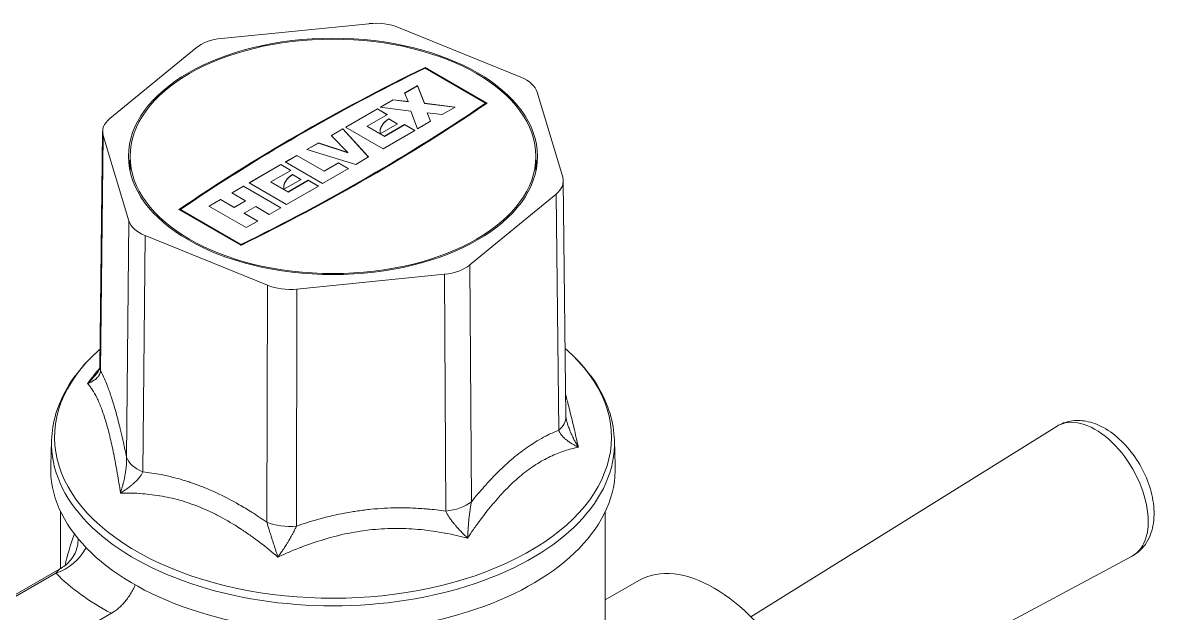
# Model space of a CAD drawing. Header units: millimetres. Extents: x 2.27 to 5, y 4.62 to 5.66.
# Drawn here: x 4.497 to 4.6284, y 5.5934 to 5.662 of the extents above; entities that cross this region are included whole.
import ezdxf

# ---------------------------------------------------------------- set-up
doc = ezdxf.new("R2010")
doc.units = ezdxf.units.MM

# ---------------------------------------------------------------- blocks, each defined once
blk = doc.blocks.new('110-32-isometrico')
at = {"linetype": 'Continuous', "lineweight": 5}
for p, q in [((8.66842, 4.28765), (8.65131, 4.28594)), ((8.68606, 4.28144), (8.67186, 4.28721)), ((8.64834, 4.28485), (8.63834, 4.27665)), ((8.67493, 4.28248), (8.68195, 4.27843)), ((8.67494, 4.28258), (8.68213, 4.27843)), ((8.67494, 4.28256), (8.67494, 4.28258)), ((8.67494, 4.28256), (8.68211, 4.27842)), ((8.67256, 4.27961), (8.67407, 4.28047)), ((8.67295, 4.27861), (8.67256, 4.27961)), ((8.67257, 4.27959), (8.67407, 4.28045)), ((8.67486, 4.27843), (8.67407, 4.28047)), ((8.67407, 4.28045), (8.67407, 4.28047)), ((8.67486, 4.2784), (8.67407, 4.28045)), ((8.69091, 4.26984), (8.68794, 4.27972)), ((8.66972, 4.27797), (8.67122, 4.27883)), ((8.66975, 4.27796), (8.67122, 4.27881)), ((8.67295, 4.27861), (8.67122, 4.27883)), ((8.67122, 4.27881), (8.67122, 4.27883)), ((8.67295, 4.27859), (8.67122, 4.27881)), ((8.67295, 4.27859), (8.67295, 4.27861)), ((8.67486, 4.27843), (8.67841, 4.27797)), ((8.67486, 4.2784), (8.67486, 4.27843)), ((8.67486, 4.2784), (8.67838, 4.27795)), ((8.68195, 4.27841), (8.68195, 4.27843)), ((8.66571, 4.27565), (8.66939, 4.27777)), ((8.66573, 4.27564), (8.66939, 4.27775)), ((8.66822, 4.27575), (8.67056, 4.2771)), ((8.66939, 4.27777), (8.67056, 4.2771)), ((8.66939, 4.27775), (8.66939, 4.27777)), ((8.66939, 4.27775), (8.67054, 4.27709)), ((8.67327, 4.27751), (8.66972, 4.27797)), ((8.67327, 4.27751), (8.67407, 4.27546)), ((8.67518, 4.27732), (8.67557, 4.27633)), ((8.67518, 4.2773), (8.67518, 4.27732)), ((8.67518, 4.27732), (8.67691, 4.2771)), ((8.67518, 4.2773), (8.67556, 4.27632)), ((8.67691, 4.2771), (8.67841, 4.27797)), ((8.66571, 4.27565), (8.67005, 4.27314)), ((8.66822, 4.27575), (8.67022, 4.27459)), ((8.66822, 4.27573), (8.66822, 4.27575)), ((8.66822, 4.27573), (8.67022, 4.27457)), ((8.66973, 4.27488), (8.67173, 4.27604)), ((8.67022, 4.27459), (8.67256, 4.27594)), ((8.67022, 4.27457), (8.67256, 4.27592)), ((8.67072, 4.27661), (8.67173, 4.27604)), ((8.67072, 4.27659), (8.67072, 4.27661)), ((8.67072, 4.27659), (8.67171, 4.27603)), ((8.67256, 4.27594), (8.67373, 4.27526)), ((8.67256, 4.27592), (8.67256, 4.27594)), ((8.67256, 4.27592), (8.67371, 4.27525)), ((8.67407, 4.27546), (8.67557, 4.27633)), ((8.6375, 4.27514), (8.63719, 4.24785)), ((8.63757, 4.27467), (8.63726, 4.24738)), ((8.63757, 4.27467), (8.64054, 4.26479)), ((8.66404, 4.27469), (8.66538, 4.27546)), ((8.66404, 4.27469), (8.66597, 4.2727)), ((8.66405, 4.27467), (8.66538, 4.27544)), ((8.66538, 4.27544), (8.66538, 4.27546)), ((8.66838, 4.27218), (8.66538, 4.27546)), ((8.66837, 4.27217), (8.66538, 4.27544)), ((8.67005, 4.27314), (8.67373, 4.27526)), ((8.67022, 4.27457), (8.67022, 4.27459)), ((8.6612, 4.27305), (8.66254, 4.27382)), ((8.66688, 4.27131), (8.6612, 4.27305)), ((8.66122, 4.27304), (8.66254, 4.2738)), ((8.66254, 4.27382), (8.66597, 4.2727)), ((8.66254, 4.2738), (8.66254, 4.27382)), ((8.66254, 4.2738), (8.66597, 4.27268)), ((8.64069, 4.27225), (8.64069, 4.27051)), ((8.65869, 4.2716), (8.66003, 4.27237)), ((8.65871, 4.27159), (8.66003, 4.27235)), ((8.66003, 4.27237), (8.6632, 4.27054)), ((8.66003, 4.27235), (8.66003, 4.27237)), ((8.66003, 4.27235), (8.6632, 4.27052)), ((8.66597, 4.27268), (8.66597, 4.2727)), ((8.66688, 4.27131), (8.66838, 4.27218)), ((8.68779, 4.27225), (8.68779, 4.27051)), ((8.65452, 4.26919), (8.65819, 4.27131)), ((8.65453, 4.26918), (8.65819, 4.27129)), ((8.65702, 4.26928), (8.65936, 4.27063)), ((8.65819, 4.27131), (8.65936, 4.27063)), ((8.65819, 4.27129), (8.65819, 4.27131)), ((8.65819, 4.27129), (8.65934, 4.27062)), ((8.65869, 4.2716), (8.66304, 4.26909)), ((8.66304, 4.26909), (8.66604, 4.27083)), ((8.6632, 4.27054), (8.66488, 4.2715)), ((8.6632, 4.27052), (8.66488, 4.27148)), ((8.6632, 4.27052), (8.6632, 4.27054)), ((8.66488, 4.2715), (8.66604, 4.27083)), ((8.66488, 4.27148), (8.66488, 4.2715)), ((8.66488, 4.27148), (8.66603, 4.27082)), ((8.65452, 4.26919), (8.65886, 4.26668)), ((8.65702, 4.26928), (8.65903, 4.26813)), ((8.65702, 4.26926), (8.65702, 4.26928)), ((8.65702, 4.26926), (8.65903, 4.2681)), ((8.65855, 4.26843), (8.66053, 4.26957)), ((8.65903, 4.26813), (8.66137, 4.26948)), ((8.65903, 4.2681), (8.66137, 4.26946)), ((8.65953, 4.27015), (8.66053, 4.26957)), ((8.65953, 4.27013), (8.65953, 4.27015)), ((8.65953, 4.27013), (8.66051, 4.26956)), ((8.66137, 4.26948), (8.66254, 4.2688)), ((8.66137, 4.26946), (8.66137, 4.26948)), ((8.66137, 4.26946), (8.66252, 4.26879)), ((8.69098, 4.2694), (8.69129, 4.24203)), ((8.65251, 4.26803), (8.65385, 4.2688)), ((8.65251, 4.26803), (8.6541, 4.26711)), ((8.65253, 4.26802), (8.65385, 4.26878)), ((8.65385, 4.2688), (8.65819, 4.26629)), ((8.65385, 4.26878), (8.65385, 4.2688)), ((8.65385, 4.26878), (8.65817, 4.26628)), ((8.65886, 4.26668), (8.66254, 4.2688)), ((8.65903, 4.2681), (8.65903, 4.26813)), ((8.68014, 4.25966), (8.69014, 4.26786)), ((8.69045, 4.24049), (8.69014, 4.26786)), ((8.64984, 4.26649), (8.65117, 4.26726)), ((8.64984, 4.26649), (8.65418, 4.26398)), ((8.64985, 4.26647), (8.65117, 4.26724)), ((8.65117, 4.26726), (8.65276, 4.26634)), ((8.65117, 4.26724), (8.65117, 4.26726)), ((8.65117, 4.26724), (8.65276, 4.26632)), ((8.6541, 4.26711), (8.65276, 4.26634)), ((8.6541, 4.26709), (8.65276, 4.26632)), ((8.65393, 4.26567), (8.65527, 4.26644)), ((8.6541, 4.26709), (8.6541, 4.26711)), ((8.65527, 4.26644), (8.65685, 4.26552)), ((8.64635, 4.26608), (8.65354, 4.26193)), ((8.64653, 4.26608), (8.65355, 4.26203)), ((8.64653, 4.26606), (8.64653, 4.26608)), ((8.64653, 4.26606), (8.65355, 4.26201)), ((8.65276, 4.26632), (8.65276, 4.26634)), ((8.65393, 4.26567), (8.65552, 4.26475)), ((8.65393, 4.26564), (8.65393, 4.26567)), ((8.65393, 4.26564), (8.6555, 4.26474)), ((8.65685, 4.26552), (8.65819, 4.26629)), ((8.64027, 4.23736), (8.64054, 4.26479)), ((8.65418, 4.26398), (8.65552, 4.26475)), ((8.64242, 4.26307), (8.64216, 4.23565)), ((8.64242, 4.26307), (8.65662, 4.2573)), ((8.65355, 4.26201), (8.65355, 4.26203)), ((8.66006, 4.25686), (8.67717, 4.25857)), ((8.67734, 4.23109), (8.67717, 4.25857)), ((8.68014, 4.25966), (8.68031, 4.23217)), ((8.65655, 4.22979), (8.65662, 4.2573)), ((8.66006, 4.25686), (8.65999, 4.22935)), ((8.71274, 4.21884), (8.7483, 4.24094)), ((8.63157, 4.23932), (8.63147, 4.23638)), ((8.69692, 4.23932), (8.69701, 4.23638)), ((8.63262, 4.22445), (8.63262, 4.23104)), ((8.69586, 4.21211), (8.69586, 4.23104)), ((8.72009, 4.20612), (8.75701, 4.22586)), ((8.63269, 4.22448), (8.62001, 4.21716)), ((8.63208, 4.22389), (8.62038, 4.21714)), ((8.69586, 4.22078), (8.69975, 4.22303)), ((8.63851, 4.21923), (8.62804, 4.21318))]:
    blk.add_line(p, q, dxfattribs=at)
for centre, major_axis, ratio, start_param, end_param in [((8.66921, 4.28504), (-0.0046, 0), 0.577374, 4.098897, 4.884264), ((8.6521, 4.28332), (-0.0046, 0), 0.577361, 4.884355, 5.669721), ((8.8329, 4.17488), (-0.24444, 0), 0.57735, 5.414998, 5.580576), ((8.8329, 4.17485), (-0.24444, 0), 0.57735, 5.414998, 5.580471), ((8.8329, 4.17488), (-0.24432, 0), 0.57735, 5.415481, 5.580094), ((8.68341, 4.27926), (-0.0046, 0), 0.577339, 3.313478, 4.098844), ((8.49558, 4.36963), (0.24444, 0), 0.57735, 5.414998, 5.580576), ((8.49558, 4.36963), (0.24432, 0), 0.57735, 5.415481, 5.580094), ((8.49558, 4.36961), (0.24432, 0), 0.57735, 5.415481, 5.580094), ((8.6421, 4.27512), (-0.0046, 0), 0.577327, 5.669732, 6.455098), ((8.67356, 4.27511), (-0.00385, 0), 0.57735, 5.540211, 6.385778), ((8.67356, 4.27509), (-0.00385, 0), 0.57735, 5.540211, 6.278485), ((8.66424, 4.27016), (-0.02374, 0), 0.57735, 6.155928, 6.206873), ((8.66424, 4.27016), (0.02374, 0), 0.57735, 0.076312, 0.127257), ((8.66238, 4.26866), (-0.00385, 0), 0.57735, 5.545072, 6.386059), ((8.66238, 4.26863), (-0.00385, 0), 0.57735, 5.545072, 6.278485), ((8.68638, 4.26939), (0.0046, 0), 0.577327, 5.669732, 6.455098), ((8.64507, 4.26524), (0.0046, 0), 0.577339, 3.313478, 4.098844), ((8.67638, 4.26119), (0.0046, 0), 0.577361, 4.884355, 5.669721), ((8.65927, 4.25947), (0.0046, 0), 0.577374, 4.098897, 4.884264), ((8.66424, 4.23965), (-0.03233, 0), 0.57735, 5.70236, 10.009323), ((8.64179, 4.2478), (-0.0046, 0.00005), 0.579013, 0, 0.17843), ((8.68669, 4.24198), (0.0046, 0.00005), 0.575636, 5.663215, 6.283185), ((8.75274, 4.23345), (-0.00435, 0.00754), 0.57735, 3.122909, 6.301869), ((8.66424, 4.23572), (-0.02798, 0), 0.57735, 5.934726, 5.934812), ((8.66424, 4.23897), (-0.03268, 0), 0.57735, 6.264668, 9.443295), ((8.66424, 4.23603), (0.03278, 0), 0.57735, 3.123075, 6.301703), ((8.64481, 4.23778), (-0.0046, 0.00004), 0.573198, 0.177528, 0.962894), ((8.66424, 4.22798), (-0.02489, 0), 0.57735, 3.657158, 3.657237), ((8.66424, 4.22924), (-0.024, 0), 0.57735, 3.580658, 3.580747), ((8.67655, 4.23367), (-0.0046, -0.00003), 0.570809, 1.739188, 2.524555), ((8.6592, 4.23193), (-0.0046, 0.00001), 0.5698, 0.958767, 1.744134), ((8.66424, 4.25732), (0.03028, 0.04006), 0.227305, 2.530855, 2.668666), ((8.62996, 4.2282), (0.00434, -0.00198), 0.900753, 0, 0.400072), ((8.6319, 4.22788), (0.00342, 0.00332), 0.753581, 4.122715, 5.127209), ((8.70849, 4.2079), (-0.00874, 0.01513), 0.57735, 3.141593, 6.283185), ((8.66442, 4.23399), (-0.03637, -0.00157), 0.546379, 0.452513, 0.754963)]:
    blk.add_ellipse(centre, major_axis=major_axis, ratio=ratio, start_param=start_param, end_param=end_param, dxfattribs=at)
for major_axis in [(0.02374, 0), (0.02355, 0)]:
    blk.add_ellipse((8.66424, 4.27225), major_axis=major_axis, ratio=0.57735, dxfattribs=at)
for points, knots in [([(8.63722, 4.2499), (8.63656, 4.24933), (8.63596, 4.24874), (8.63462, 4.24724), (8.63393, 4.24632), (8.63282, 4.24441), (8.63238, 4.24341), (8.63177, 4.24139), (8.6316, 4.24036), (8.63157, 4.23932)], [0.4207511, 0.4207511, 0.4207511, 0.4207511, 0.5275417, 0.5275417, 0.6809179, 0.6809179, 0.8342941, 0.8342941, 0.9876702, 0.9876702, 0.9876702, 0.9876702]), ([(8.69692, 4.23932), (8.69688, 4.24036), (8.69671, 4.24139), (8.6961, 4.24341), (8.69567, 4.24441), (8.69455, 4.24632), (8.69387, 4.24724), (8.6925, 4.24876), (8.69188, 4.24937), (8.6912, 4.24996)], [4.1662975, 4.1662975, 4.1662975, 4.1662975, 4.3196737, 4.3196737, 4.4730498, 4.4730498, 4.626426, 4.626426, 4.7368082, 4.7368082, 4.7368082, 4.7368082]), ([(8.63726, 4.24738), (8.63725, 4.24729), (8.63723, 4.24721), (8.63721, 4.24713), (8.63718, 4.24704), (8.63715, 4.24697), (8.63711, 4.24689), (8.6371, 4.24687), (8.63709, 4.24685), (8.63708, 4.24683), (8.63704, 4.24678), (8.63701, 4.24673), (8.63697, 4.24668), (8.63691, 4.24661), (8.63685, 4.24654), (8.63679, 4.24648), (8.63677, 4.24646), (8.63675, 4.24645), (8.63673, 4.24643), (8.63668, 4.24639), (8.63663, 4.24634), (8.63657, 4.24631), (8.6365, 4.24625), (8.63641, 4.2462), (8.63633, 4.24615), (8.63631, 4.24614), (8.63629, 4.24613), (8.63628, 4.24612), (8.63621, 4.24608), (8.63613, 4.24605), (8.63605, 4.24601), (8.63601, 4.24599), (8.63596, 4.24597), (8.63591, 4.24595), (8.63586, 4.24593), (8.63581, 4.24591), (8.63575, 4.24589)], [0, 0, 0, 0, 0.1063556, 0.1063556, 0.1063556, 0.219261, 0.219261, 0.219261, 0.25, 0.25, 0.25, 0.3378468, 0.3378468, 0.3378468, 0.4620903, 0.4620903, 0.4620903, 0.5, 0.5, 0.5, 0.5913746, 0.5913746, 0.5913746, 0.7243512, 0.7243512, 0.7243512, 0.75, 0.75, 0.75, 0.860915, 0.860915, 0.860915, 0.9304199, 0.9304199, 0.9304199, 0.9999998, 0.9999998, 0.9999998, 0.9999998]), ([(8.63691, 4.24718), (8.6368, 4.24703), (8.63668, 4.24689), (8.63656, 4.24675), (8.63654, 4.24672), (8.63651, 4.24669), (8.63649, 4.24667), (8.63639, 4.24655), (8.63628, 4.24643), (8.63617, 4.24632), (8.63611, 4.24625), (8.63604, 4.24618), (8.63597, 4.2461), (8.6359, 4.24603), (8.63583, 4.24596), (8.63575, 4.24589)], [0.5934724, 0.5934724, 0.5934724, 0.5934724, 0.7243512, 0.7243512, 0.7243512, 0.75, 0.75, 0.75, 0.860915, 0.860915, 0.860915, 0.9304199, 0.9304199, 0.9304199, 0.9999998, 0.9999998, 0.9999998, 0.9999998]), ([(8.63691, 4.24718), (8.6371, 4.24742), (8.63716, 4.24761), (8.63719, 4.24779), (8.63719, 4.24782), (8.63719, 4.24785)], [0, 0, 0, 0, 0.231032, 0.231032, 0.2833621, 0.2833621, 0.2833621, 0.2833621]), ([(8.63726, 4.24738), (8.63741, 4.24709), (8.63756, 4.24678), (8.63771, 4.24643), (8.63781, 4.24621), (8.63791, 4.24596), (8.63801, 4.2457), (8.63809, 4.24551), (8.63817, 4.2453), (8.63824, 4.24509), (8.63829, 4.24495), (8.63834, 4.2448), (8.63839, 4.24465), (8.63843, 4.24454), (8.63847, 4.24442), (8.63851, 4.24431), (8.6386, 4.24403), (8.63869, 4.24375), (8.63878, 4.24345), (8.63887, 4.24315), (8.63896, 4.24284), (8.63905, 4.24252), (8.63913, 4.2422), (8.63922, 4.24187), (8.63931, 4.24153), (8.63939, 4.24124), (8.63946, 4.24095), (8.63954, 4.24064), (8.63963, 4.24023), (8.63973, 4.23981), (8.63983, 4.23938), (8.63986, 4.23927), (8.63988, 4.23917), (8.63991, 4.23906), (8.63997, 4.23878), (8.64003, 4.2385), (8.64009, 4.23822), (8.64015, 4.23794), (8.64021, 4.23765), (8.64027, 4.23736)], [0, 0, 0, 0, 0.1505008, 0.1505008, 0.1505008, 0.25, 0.25, 0.25, 0.3254213, 0.3254213, 0.3254213, 0.375, 0.375, 0.375, 0.4128821, 0.4128821, 0.4128821, 0.5, 0.5, 0.5, 0.5878062, 0.5878062, 0.5878062, 0.6752762, 0.6752762, 0.6752762, 0.75, 0.75, 0.75, 0.8502156, 0.8502156, 0.8502156, 0.875, 0.875, 0.875, 0.9376735, 0.9376735, 0.9376735, 0.999999, 0.999999, 0.999999, 0.999999]), ([(8.63958, 4.23318), (8.63945, 4.23397), (8.63933, 4.23473), (8.6392, 4.23548), (8.6392, 4.2355), (8.63919, 4.23552), (8.63919, 4.23555), (8.63912, 4.23591), (8.63906, 4.23627), (8.63899, 4.23663), (8.63892, 4.237), (8.63885, 4.23737), (8.63878, 4.23773), (8.63878, 4.23774), (8.63878, 4.23775), (8.63877, 4.23776), (8.63863, 4.23846), (8.63849, 4.23913), (8.63833, 4.23975), (8.63826, 4.24007), (8.63818, 4.24038), (8.6381, 4.24067), (8.63802, 4.24097), (8.63794, 4.24126), (8.63785, 4.24153), (8.63777, 4.24181), (8.63769, 4.24207), (8.6376, 4.24232), (8.63752, 4.24257), (8.63743, 4.24281), (8.63735, 4.24303), (8.63718, 4.24348), (8.637, 4.24388), (8.63683, 4.24423), (8.63682, 4.24424), (8.63682, 4.24424), (8.63682, 4.24424), (8.63665, 4.24459), (8.63647, 4.2449), (8.63629, 4.24518), (8.63629, 4.24518), (8.63628, 4.24519), (8.63628, 4.2452), (8.63619, 4.24534), (8.63609, 4.24547), (8.636, 4.24559), (8.63592, 4.2457), (8.63584, 4.2458), (8.63575, 4.24589)], [0, 0, 0, 0, 0.1211067, 0.1211067, 0.1211067, 0.125, 0.125, 0.125, 0.1846576, 0.1846576, 0.1846576, 0.2480406, 0.2480406, 0.2480406, 0.25, 0.25, 0.25, 0.3741884, 0.3741884, 0.3741884, 0.4369931, 0.4369931, 0.4369931, 0.5, 0.5, 0.5, 0.5625, 0.5625, 0.5625, 0.625, 0.625, 0.625, 0.75, 0.75, 0.75, 0.7512639, 0.7512639, 0.7512639, 0.875, 0.875, 0.875, 0.8783813, 0.8783813, 0.8783813, 0.94224, 0.94224, 0.94224, 1, 1, 1, 1]), ([(8.69126, 4.24458), (8.69139, 4.24409), (8.69152, 4.24358), (8.69166, 4.24305), (8.69166, 4.24304), (8.69166, 4.24303), (8.69166, 4.24303), (8.69184, 4.24233), (8.69201, 4.24161), (8.69219, 4.24086), (8.69219, 4.24084), (8.6922, 4.24082), (8.6922, 4.2408), (8.6923, 4.24041), (8.69239, 4.24001), (8.69248, 4.23961), (8.69256, 4.23925), (8.69264, 4.23888), (8.69273, 4.23851)], [0.6553911, 0.6553911, 0.6553911, 0.6553911, 0.75, 0.75, 0.75, 0.7512639, 0.7512639, 0.7512639, 0.875, 0.875, 0.875, 0.8783813, 0.8783813, 0.8783813, 0.94224, 0.94224, 0.94224, 1, 1, 1, 1]), ([(8.69132, 4.24179), (8.69133, 4.24171), (8.69135, 4.24164), (8.69137, 4.24156), (8.69138, 4.24152), (8.69139, 4.24147), (8.69141, 4.24143), (8.69144, 4.24131), (8.69147, 4.24119), (8.69151, 4.24108), (8.69157, 4.24091), (8.69163, 4.24074), (8.69169, 4.24058), (8.69171, 4.24052), (8.69173, 4.24047), (8.69175, 4.24042), (8.6918, 4.2403), (8.69185, 4.24018), (8.69191, 4.24006), (8.69199, 4.23989), (8.69207, 4.23972), (8.69215, 4.23954), (8.69217, 4.23951), (8.69219, 4.23948), (8.6922, 4.23945), (8.69228, 4.2393), (8.69235, 4.23917), (8.69243, 4.23903), (8.69247, 4.23894), (8.69252, 4.23886), (8.69257, 4.23877), (8.69262, 4.23868), (8.69268, 4.2386), (8.69273, 4.23851)], [0.1629023, 0.1629023, 0.1629023, 0.1629023, 0.219261, 0.219261, 0.219261, 0.25, 0.25, 0.25, 0.3378468, 0.3378468, 0.3378468, 0.4620903, 0.4620903, 0.4620903, 0.5, 0.5, 0.5, 0.5913746, 0.5913746, 0.5913746, 0.7243512, 0.7243512, 0.7243512, 0.75, 0.75, 0.75, 0.860915, 0.860915, 0.860915, 0.9304199, 0.9304199, 0.9304199, 0.9999998, 0.9999998, 0.9999998, 0.9999998]), ([(8.7483, 4.24094), (8.74879, 4.24124), (8.74933, 4.24144), (8.75048, 4.24164), (8.75108, 4.24162), (8.75236, 4.24139), (8.75304, 4.24114), (8.75443, 4.24038), (8.75513, 4.23985), (8.75643, 4.23859), (8.75702, 4.23787), (8.75804, 4.23631), (8.75847, 4.23547), (8.75914, 4.23376), (8.75937, 4.23288), (8.75961, 4.23112), (8.7596, 4.23024), (8.75929, 4.22861), (8.759, 4.22786), (8.75815, 4.22669), (8.75768, 4.22625), (8.75709, 4.22591), (8.75705, 4.22589), (8.75701, 4.22586)], [2.624785, 2.624785, 2.624785, 2.624785, 2.851217, 2.851217, 3.096427, 3.096427, 3.399059, 3.399059, 3.755511, 3.755511, 4.117961, 4.117961, 4.475526, 4.475526, 4.834783, 4.834783, 5.198517, 5.198517, 5.531735, 5.531735, 5.785684, 5.785684, 5.803746, 5.803746, 5.803746, 5.803746]), ([(8.68031, 4.23217), (8.68081, 4.23279), (8.6813, 4.23338), (8.68181, 4.23394), (8.68214, 4.23431), (8.68247, 4.23467), (8.68281, 4.23502), (8.68306, 4.23529), (8.68332, 4.23554), (8.68357, 4.23579), (8.68374, 4.23596), (8.68391, 4.23612), (8.68408, 4.23628), (8.68421, 4.2364), (8.68434, 4.23652), (8.68447, 4.23663), (8.68477, 4.2369), (8.68507, 4.23716), (8.68537, 4.23741), (8.68567, 4.23765), (8.68597, 4.23789), (8.68627, 4.23811), (8.68657, 4.23834), (8.68687, 4.23855), (8.68717, 4.23874), (8.68742, 4.23891), (8.68768, 4.23907), (8.68793, 4.23923), (8.68827, 4.23943), (8.68861, 4.23962), (8.68894, 4.23979), (8.68903, 4.23984), (8.68911, 4.23988), (8.6892, 4.23992), (8.68941, 4.24003), (8.68962, 4.24013), (8.68983, 4.24022), (8.69003, 4.24031), (8.69024, 4.2404), (8.69045, 4.24049)], [0, 0, 0, 0, 0.150396, 0.150396, 0.150396, 0.25, 0.25, 0.25, 0.325339, 0.325339, 0.325339, 0.375, 0.375, 0.375, 0.412807, 0.412807, 0.412807, 0.5, 0.5, 0.5, 0.58773, 0.58773, 0.58773, 0.675211, 0.675211, 0.675211, 0.75, 0.75, 0.75, 0.850166, 0.850166, 0.850166, 0.875, 0.875, 0.875, 0.93763, 0.93763, 0.93763, 1, 1, 1, 1]), ([(8.69045, 4.24049), (8.69048, 4.24039), (8.69052, 4.2403), (8.69057, 4.24021), (8.69062, 4.24012), (8.69068, 4.24003), (8.69074, 4.23994), (8.69076, 4.23992), (8.69078, 4.2399), (8.6908, 4.23987), (8.69085, 4.23981), (8.69091, 4.23974), (8.69097, 4.23968), (8.69106, 4.23959), (8.69115, 4.23951), (8.69124, 4.23943), (8.69127, 4.2394), (8.6913, 4.23938), (8.69134, 4.23935), (8.69141, 4.23929), (8.69149, 4.23924), (8.69156, 4.23918), (8.69168, 4.2391), (8.6918, 4.23902), (8.69192, 4.23895), (8.69194, 4.23893), (8.69197, 4.23892), (8.69199, 4.2389), (8.6921, 4.23884), (8.6922, 4.23878), (8.69231, 4.23872), (8.69238, 4.23869), (8.69244, 4.23865), (8.69251, 4.23862), (8.69258, 4.23858), (8.69266, 4.23854), (8.69273, 4.23851)], [0.000003, 0.000003, 0.000003, 0.000003, 0.1063556, 0.1063556, 0.1063556, 0.219261, 0.219261, 0.219261, 0.25, 0.25, 0.25, 0.3378468, 0.3378468, 0.3378468, 0.4620903, 0.4620903, 0.4620903, 0.5, 0.5, 0.5, 0.5913746, 0.5913746, 0.5913746, 0.7243512, 0.7243512, 0.7243512, 0.75, 0.75, 0.75, 0.860915, 0.860915, 0.860915, 0.9304199, 0.9304199, 0.9304199, 0.9999998, 0.9999998, 0.9999998, 0.9999998]), ([(8.69273, 4.23851), (8.69221, 4.2384), (8.69169, 4.23826), (8.69116, 4.23809), (8.69114, 4.23808), (8.69112, 4.23808), (8.69111, 4.23807), (8.69084, 4.23799), (8.69058, 4.23789), (8.69032, 4.23779), (8.69004, 4.23767), (8.68976, 4.23755), (8.68948, 4.23742), (8.68947, 4.23742), (8.68946, 4.23741), (8.68945, 4.23741), (8.68891, 4.23715), (8.68836, 4.23684), (8.68781, 4.23649), (8.68753, 4.23631), (8.68725, 4.23612), (8.68697, 4.23592), (8.68669, 4.23572), (8.68641, 4.2355), (8.68613, 4.23527), (8.68586, 4.23504), (8.68558, 4.2348), (8.6853, 4.23455), (8.68503, 4.2343), (8.68476, 4.23404), (8.68449, 4.23377), (8.68395, 4.23323), (8.68342, 4.23265), (8.6829, 4.23203), (8.6829, 4.23202), (8.68289, 4.23202), (8.68288, 4.23201), (8.68237, 4.2314), (8.68186, 4.23076), (8.68136, 4.23008), (8.68135, 4.23006), (8.68133, 4.23004), (8.68132, 4.23002), (8.68106, 4.22968), (8.6808, 4.22932), (8.68055, 4.22896), (8.68032, 4.22863), (8.68009, 4.2283), (8.67986, 4.22796)], [0, 0, 0, 0, 0.1211401, 0.1211401, 0.1211401, 0.125, 0.125, 0.125, 0.1847078, 0.1847078, 0.1847078, 0.2480998, 0.2480998, 0.2480998, 0.25, 0.25, 0.25, 0.3742658, 0.3742658, 0.3742658, 0.4370771, 0.4370771, 0.4370771, 0.5, 0.5, 0.5, 0.5625, 0.5625, 0.5625, 0.625, 0.625, 0.625, 0.75, 0.75, 0.75, 0.7513646, 0.7513646, 0.7513646, 0.875, 0.875, 0.875, 0.8784826, 0.8784826, 0.8784826, 0.9422919, 0.9422919, 0.9422919, 1, 1, 1, 1]), ([(8.64027, 4.23736), (8.64028, 4.23722), (8.64028, 4.23706), (8.64028, 4.23691), (8.64028, 4.23675), (8.64027, 4.23659), (8.64025, 4.23643), (8.64025, 4.23639), (8.64025, 4.23635), (8.64024, 4.2363), (8.64023, 4.23618), (8.64022, 4.23606), (8.6402, 4.23593), (8.64018, 4.23576), (8.64015, 4.23558), (8.64012, 4.23541), (8.64011, 4.23535), (8.6401, 4.2353), (8.64009, 4.23525), (8.64007, 4.23512), (8.64004, 4.23499), (8.64002, 4.23486), (8.63998, 4.23467), (8.63993, 4.23449), (8.63989, 4.23431), (8.63988, 4.23427), (8.63987, 4.23424), (8.63986, 4.2342), (8.63982, 4.23405), (8.63978, 4.2339), (8.63974, 4.23375), (8.63972, 4.23365), (8.63969, 4.23356), (8.63966, 4.23347), (8.63963, 4.23337), (8.63961, 4.23328), (8.63958, 4.23318)], [0.0000028, 0.0000028, 0.0000028, 0.0000028, 0.1063512, 0.1063512, 0.1063512, 0.219251, 0.219251, 0.219251, 0.25, 0.25, 0.25, 0.3378264, 0.3378264, 0.3378264, 0.4620599, 0.4620599, 0.4620599, 0.5, 0.5, 0.5, 0.5913558, 0.5913558, 0.5913558, 0.7243419, 0.7243419, 0.7243419, 0.75, 0.75, 0.75, 0.8609119, 0.8609119, 0.8609119, 0.9304181, 0.9304181, 0.9304181, 0.9999998, 0.9999998, 0.9999998, 0.9999998]), ([(8.64216, 4.23565), (8.64211, 4.23554), (8.64206, 4.23544), (8.642, 4.23534), (8.64194, 4.23524), (8.64187, 4.23514), (8.64179, 4.23504), (8.64177, 4.23501), (8.64175, 4.23498), (8.64172, 4.23495), (8.64166, 4.23488), (8.6416, 4.2348), (8.64153, 4.23472), (8.64143, 4.23462), (8.64132, 4.23451), (8.64121, 4.23441), (8.64118, 4.23438), (8.64114, 4.23435), (8.64111, 4.23432), (8.64103, 4.23424), (8.64094, 4.23417), (8.64085, 4.2341), (8.64073, 4.23399), (8.64059, 4.23389), (8.64046, 4.23379), (8.64043, 4.23377), (8.64041, 4.23375), (8.64038, 4.23373), (8.64027, 4.23364), (8.64015, 4.23356), (8.64003, 4.23348), (8.63996, 4.23343), (8.63988, 4.23338), (8.63981, 4.23333), (8.63973, 4.23328), (8.63965, 4.23323), (8.63958, 4.23318)], [0, 0, 0, 0, 0.1063512, 0.1063512, 0.1063512, 0.219251, 0.219251, 0.219251, 0.25, 0.25, 0.25, 0.3378264, 0.3378264, 0.3378264, 0.4620599, 0.4620599, 0.4620599, 0.5, 0.5, 0.5, 0.5913558, 0.5913558, 0.5913558, 0.7243419, 0.7243419, 0.7243419, 0.75, 0.75, 0.75, 0.8609119, 0.8609119, 0.8609119, 0.9304181, 0.9304181, 0.9304181, 0.9999998, 0.9999998, 0.9999998, 0.9999998]), ([(8.64216, 4.23565), (8.64286, 4.23557), (8.64357, 4.23546), (8.64429, 4.23532), (8.64476, 4.23523), (8.64524, 4.23512), (8.64572, 4.235), (8.64608, 4.23491), (8.64644, 4.23481), (8.6468, 4.2347), (8.64704, 4.23463), (8.64728, 4.23455), (8.64753, 4.23447), (8.64771, 4.23441), (8.64789, 4.23435), (8.64808, 4.23429), (8.6485, 4.23414), (8.64893, 4.23397), (8.64936, 4.2338), (8.64979, 4.23363), (8.65022, 4.23344), (8.65064, 4.23324), (8.65107, 4.23305), (8.65149, 4.23284), (8.65191, 4.23262), (8.65227, 4.23244), (8.65263, 4.23224), (8.65299, 4.23204), (8.65347, 4.23177), (8.65395, 4.23149), (8.65443, 4.2312), (8.65455, 4.23112), (8.65466, 4.23105), (8.65478, 4.23098), (8.65508, 4.23079), (8.65538, 4.23059), (8.65567, 4.2304), (8.65597, 4.2302), (8.65626, 4.23), (8.65655, 4.22979)], [0, 0, 0, 0, 0.150396, 0.150396, 0.150396, 0.25, 0.25, 0.25, 0.325339, 0.325339, 0.325339, 0.375, 0.375, 0.375, 0.412807, 0.412807, 0.412807, 0.5, 0.5, 0.5, 0.58773, 0.58773, 0.58773, 0.675211, 0.675211, 0.675211, 0.75, 0.75, 0.75, 0.850166, 0.850166, 0.850166, 0.875, 0.875, 0.875, 0.93763, 0.93763, 0.93763, 1, 1, 1, 1]), ([(8.65785, 4.22575), (8.65716, 4.22634), (8.65646, 4.22691), (8.65574, 4.22746), (8.65572, 4.22747), (8.6557, 4.22749), (8.65568, 4.22751), (8.65532, 4.22777), (8.65497, 4.22803), (8.65461, 4.22829), (8.65424, 4.22856), (8.65386, 4.22881), (8.65347, 4.22906), (8.65346, 4.22907), (8.65345, 4.22908), (8.65344, 4.22909), (8.65269, 4.22957), (8.65193, 4.23002), (8.65117, 4.23043), (8.65078, 4.23064), (8.65039, 4.23083), (8.65, 4.23102), (8.64961, 4.2312), (8.64921, 4.23137), (8.64882, 4.23153), (8.64842, 4.23169), (8.64803, 4.23184), (8.64763, 4.23198), (8.64724, 4.23211), (8.64685, 4.23224), (8.64646, 4.23235), (8.64568, 4.23257), (8.6449, 4.23274), (8.64413, 4.23287), (8.64412, 4.23287), (8.64411, 4.23287), (8.64411, 4.23287), (8.64334, 4.233), (8.64259, 4.23308), (8.64183, 4.23313), (8.64181, 4.23314), (8.64179, 4.23314), (8.64177, 4.23314), (8.64138, 4.23316), (8.641, 4.23318), (8.64061, 4.23318), (8.64026, 4.23319), (8.63992, 4.23319), (8.63958, 4.23318)], [0, 0, 0, 0, 0.1211401, 0.1211401, 0.1211401, 0.125, 0.125, 0.125, 0.1847078, 0.1847078, 0.1847078, 0.2480998, 0.2480998, 0.2480998, 0.25, 0.25, 0.25, 0.3742658, 0.3742658, 0.3742658, 0.4370771, 0.4370771, 0.4370771, 0.5, 0.5, 0.5, 0.5625, 0.5625, 0.5625, 0.625, 0.625, 0.625, 0.75, 0.75, 0.75, 0.7513646, 0.7513646, 0.7513646, 0.875, 0.875, 0.875, 0.8784826, 0.8784826, 0.8784826, 0.9422919, 0.9422919, 0.9422919, 1, 1, 1, 1]), ([(8.65999, 4.22935), (8.66084, 4.22964), (8.66169, 4.22991), (8.66255, 4.23014), (8.66312, 4.2303), (8.66369, 4.23045), (8.66427, 4.23058), (8.6647, 4.23068), (8.66514, 4.23077), (8.66558, 4.23085), (8.66587, 4.23091), (8.66616, 4.23096), (8.66645, 4.231), (8.66667, 4.23104), (8.66689, 4.23108), (8.66711, 4.23111), (8.66763, 4.23118), (8.66814, 4.23125), (8.66865, 4.2313), (8.66917, 4.23135), (8.66969, 4.23139), (8.6702, 4.23142), (8.67072, 4.23145), (8.67123, 4.23146), (8.67174, 4.23147), (8.67217, 4.23147), (8.6726, 4.23147), (8.67304, 4.23146), (8.67362, 4.23144), (8.67419, 4.23141), (8.67477, 4.23137), (8.67491, 4.23136), (8.67506, 4.23135), (8.6752, 4.23133), (8.67556, 4.2313), (8.67592, 4.23127), (8.67627, 4.23123), (8.67663, 4.23118), (8.67698, 4.23114), (8.67734, 4.23109)], [0, 0, 0, 0, 0.150501, 0.150501, 0.150501, 0.25, 0.25, 0.25, 0.325421, 0.325421, 0.325421, 0.375, 0.375, 0.375, 0.412882, 0.412882, 0.412882, 0.5, 0.5, 0.5, 0.587806, 0.587806, 0.587806, 0.675276, 0.675276, 0.675276, 0.75, 0.75, 0.75, 0.850216, 0.850216, 0.850216, 0.875, 0.875, 0.875, 0.937674, 0.937674, 0.937674, 1, 1, 1, 1]), ([(8.67734, 4.23109), (8.67739, 4.23097), (8.67745, 4.23086), (8.67751, 4.23074), (8.67758, 4.23062), (8.67766, 4.2305), (8.67774, 4.23038), (8.67776, 4.23034), (8.67778, 4.23031), (8.6778, 4.23028), (8.67787, 4.23018), (8.67793, 4.23009), (8.678, 4.23), (8.6781, 4.22987), (8.6782, 4.22973), (8.67831, 4.2296), (8.67834, 4.22956), (8.67838, 4.22952), (8.67841, 4.22948), (8.67849, 4.22939), (8.67857, 4.22929), (8.67866, 4.2292), (8.67878, 4.22906), (8.67891, 4.22892), (8.67903, 4.22879), (8.67906, 4.22876), (8.67908, 4.22874), (8.67911, 4.22871), (8.67922, 4.2286), (8.67933, 4.22849), (8.67944, 4.22838), (8.67951, 4.22831), (8.67958, 4.22824), (8.67965, 4.22817), (8.67972, 4.2281), (8.67979, 4.22803), (8.67986, 4.22796)], [0.0000028, 0.0000028, 0.0000028, 0.0000028, 0.1063512, 0.1063512, 0.1063512, 0.219251, 0.219251, 0.219251, 0.25, 0.25, 0.25, 0.3378264, 0.3378264, 0.3378264, 0.4620599, 0.4620599, 0.4620599, 0.5, 0.5, 0.5, 0.5913558, 0.5913558, 0.5913558, 0.7243419, 0.7243419, 0.7243419, 0.75, 0.75, 0.75, 0.8609119, 0.8609119, 0.8609119, 0.9304181, 0.9304181, 0.9304181, 0.9999998, 0.9999998, 0.9999998, 0.9999998]), ([(8.68031, 4.23217), (8.68028, 4.23203), (8.68026, 4.23188), (8.68023, 4.23174), (8.68021, 4.23158), (8.68018, 4.23142), (8.68016, 4.23126), (8.68015, 4.23122), (8.68015, 4.23118), (8.68014, 4.23113), (8.68012, 4.23101), (8.68011, 4.23089), (8.68009, 4.23076), (8.68007, 4.23059), (8.68005, 4.23041), (8.68003, 4.23023), (8.68003, 4.23018), (8.68002, 4.23013), (8.68002, 4.23007), (8.68, 4.22994), (8.67999, 4.22981), (8.67998, 4.22968), (8.67996, 4.22949), (8.67995, 4.2293), (8.67993, 4.22912), (8.67993, 4.22908), (8.67993, 4.22904), (8.67993, 4.22901), (8.67991, 4.22885), (8.6799, 4.2287), (8.67989, 4.22854), (8.67989, 4.22845), (8.67988, 4.22835), (8.67988, 4.22825), (8.67987, 4.22816), (8.67987, 4.22806), (8.67986, 4.22796)], [0, 0, 0, 0, 0.1063512, 0.1063512, 0.1063512, 0.219251, 0.219251, 0.219251, 0.25, 0.25, 0.25, 0.3378264, 0.3378264, 0.3378264, 0.4620599, 0.4620599, 0.4620599, 0.5, 0.5, 0.5, 0.5913558, 0.5913558, 0.5913558, 0.7243419, 0.7243419, 0.7243419, 0.75, 0.75, 0.75, 0.8609119, 0.8609119, 0.8609119, 0.9304181, 0.9304181, 0.9304181, 0.9999998, 0.9999998, 0.9999998, 0.9999998]), ([(8.65655, 4.22979), (8.6566, 4.22966), (8.65664, 4.22952), (8.65668, 4.22938), (8.65673, 4.22923), (8.65677, 4.22908), (8.65682, 4.22892), (8.65683, 4.22888), (8.65685, 4.22884), (8.65686, 4.2288), (8.6569, 4.22868), (8.65693, 4.22856), (8.65697, 4.22844), (8.65703, 4.22828), (8.65708, 4.22811), (8.65713, 4.22794), (8.65715, 4.22789), (8.65717, 4.22783), (8.65718, 4.22778), (8.65723, 4.22766), (8.65727, 4.22753), (8.65731, 4.22741), (8.65737, 4.22723), (8.65742, 4.22705), (8.65748, 4.22687), (8.65749, 4.22683), (8.65751, 4.2268), (8.65752, 4.22676), (8.65757, 4.22661), (8.65761, 4.22646), (8.65766, 4.22632), (8.65769, 4.22622), (8.65772, 4.22613), (8.65775, 4.22604), (8.65779, 4.22594), (8.65782, 4.22585), (8.65785, 4.22575)], [0.000003, 0.000003, 0.000003, 0.000003, 0.1063556, 0.1063556, 0.1063556, 0.219261, 0.219261, 0.219261, 0.25, 0.25, 0.25, 0.3378468, 0.3378468, 0.3378468, 0.4620903, 0.4620903, 0.4620903, 0.5, 0.5, 0.5, 0.5913746, 0.5913746, 0.5913746, 0.7243512, 0.7243512, 0.7243512, 0.75, 0.75, 0.75, 0.860915, 0.860915, 0.860915, 0.9304199, 0.9304199, 0.9304199, 0.9999998, 0.9999998, 0.9999998, 0.9999998]), ([(8.65999, 4.22935), (8.65994, 4.22922), (8.65988, 4.2291), (8.65982, 4.22897), (8.65976, 4.22883), (8.65969, 4.2287), (8.65962, 4.22856), (8.6596, 4.22852), (8.65958, 4.22849), (8.65956, 4.22845), (8.65951, 4.22834), (8.65945, 4.22824), (8.65939, 4.22813), (8.6593, 4.22798), (8.65922, 4.22783), (8.65912, 4.22768), (8.6591, 4.22763), (8.65907, 4.22759), (8.65904, 4.22754), (8.65897, 4.22743), (8.6589, 4.22732), (8.65883, 4.22721), (8.65873, 4.22705), (8.65863, 4.22689), (8.65852, 4.22673), (8.6585, 4.2267), (8.65848, 4.22667), (8.65846, 4.22664), (8.65837, 4.22651), (8.65828, 4.22638), (8.65819, 4.22625), (8.65814, 4.22617), (8.65808, 4.22608), (8.65802, 4.226), (8.65796, 4.22592), (8.6579, 4.22584), (8.65785, 4.22575)], [0, 0, 0, 0, 0.1063556, 0.1063556, 0.1063556, 0.219261, 0.219261, 0.219261, 0.25, 0.25, 0.25, 0.3378468, 0.3378468, 0.3378468, 0.4620903, 0.4620903, 0.4620903, 0.5, 0.5, 0.5, 0.5913746, 0.5913746, 0.5913746, 0.7243512, 0.7243512, 0.7243512, 0.75, 0.75, 0.75, 0.860915, 0.860915, 0.860915, 0.9304199, 0.9304199, 0.9304199, 0.9999998, 0.9999998, 0.9999998, 0.9999998]), ([(8.67986, 4.22796), (8.67901, 4.22818), (8.67814, 4.22838), (8.67726, 4.22854), (8.67724, 4.22854), (8.67721, 4.22855), (8.67718, 4.22855), (8.67675, 4.22863), (8.67631, 4.2287), (8.67587, 4.22877), (8.67541, 4.22883), (8.67494, 4.22889), (8.67447, 4.22894), (8.67446, 4.22894), (8.67444, 4.22894), (8.67443, 4.22894), (8.67351, 4.22903), (8.67259, 4.22908), (8.67166, 4.22908), (8.67119, 4.22908), (8.67072, 4.22907), (8.67024, 4.22905), (8.66977, 4.22902), (8.66929, 4.22899), (8.66881, 4.22894), (8.66834, 4.22889), (8.66786, 4.22883), (8.66739, 4.22876), (8.66692, 4.22869), (8.66645, 4.2286), (8.66598, 4.22851), (8.66505, 4.22832), (8.66413, 4.22809), (8.66321, 4.22781), (8.66321, 4.22781), (8.6632, 4.22781), (8.66319, 4.2278), (8.66228, 4.22753), (8.66139, 4.22722), (8.6605, 4.22688), (8.66048, 4.22687), (8.66045, 4.22686), (8.66043, 4.22685), (8.65997, 4.22668), (8.65952, 4.22649), (8.65906, 4.2263), (8.65866, 4.22612), (8.65825, 4.22594), (8.65785, 4.22575)], [0, 0, 0, 0, 0.1211067, 0.1211067, 0.1211067, 0.125, 0.125, 0.125, 0.1846576, 0.1846576, 0.1846576, 0.2480406, 0.2480406, 0.2480406, 0.25, 0.25, 0.25, 0.3741884, 0.3741884, 0.3741884, 0.4369931, 0.4369931, 0.4369931, 0.5, 0.5, 0.5, 0.5625, 0.5625, 0.5625, 0.625, 0.625, 0.625, 0.75, 0.75, 0.75, 0.7512639, 0.7512639, 0.7512639, 0.875, 0.875, 0.875, 0.8783813, 0.8783813, 0.8783813, 0.94224, 0.94224, 0.94224, 1, 1, 1, 1]), ([(8.63269, 4.22448), (8.63311, 4.22473), (8.63349, 4.22505), (8.634, 4.22567), (8.63418, 4.22596), (8.6343, 4.22621)], [0, 0, 0, 0, 0.1579296, 0.1579296, 0.2769871, 0.2769871, 0.2769871, 0.2769871]), ([(8.63208, 4.22389), (8.63214, 4.22398), (8.6322, 4.22406), (8.63227, 4.22413), (8.6323, 4.22417), (8.63234, 4.22421), (8.63237, 4.22424), (8.6324, 4.22427), (8.63243, 4.2243), (8.63246, 4.22432), (8.63247, 4.22433), (8.63247, 4.22433), (8.63248, 4.22434), (8.63252, 4.22437), (8.63255, 4.22439), (8.63259, 4.22442), (8.63262, 4.22444), (8.63264, 4.22446), (8.63267, 4.22447), (8.63268, 4.22448), (8.63268, 4.22448), (8.63269, 4.22448)], [0, 0, 0, 0, 0.2571825, 0.2571825, 0.2571825, 0.3893451, 0.3893451, 0.3893451, 0.5, 0.5, 0.5, 0.5213962, 0.5213962, 0.5213962, 0.6510641, 0.6510641, 0.6510641, 0.75, 0.75, 0.75, 0.7669085, 0.7669085, 0.7669085, 0.7669085]), ([(8.63851, 4.21923), (8.63881, 4.2194), (8.6391, 4.21961), (8.63938, 4.21987), (8.63953, 4.21999), (8.63967, 4.22013), (8.6398, 4.22027), (8.63994, 4.22042), (8.64007, 4.22057), (8.6402, 4.22072), (8.64045, 4.22104), (8.64069, 4.22139), (8.6409, 4.22175), (8.641, 4.22193), (8.6411, 4.22211), (8.64119, 4.22229), (8.64122, 4.22237), (8.64126, 4.22245), (8.64129, 4.22252)], [0, 0, 0, 0, 0.25, 0.25, 0.25, 0.375, 0.375, 0.375, 0.5, 0.5, 0.5, 0.75, 0.75, 0.75, 0.875, 0.875, 0.875, 0.9252845, 0.9252845, 0.9252845, 0.9252845])]:
    blk.add_open_spline(points, degree=3, knots=knots, dxfattribs=at)
for points in [[(8.63575, 4.24589), (8.63622, 4.24652), (8.6367, 4.24713), (8.63718, 4.24772)], [(8.69129, 4.24203), (8.69129, 4.24198), (8.6913, 4.2419), (8.69132, 4.24179)]]:
    blk.add_open_spline(points, degree=3, dxfattribs=at)

msp = doc.modelspace()

# ---------------------------------------------------------------- block references
msp.add_blockref('110-32-isometrico', (-4.13118, 1.37422))

doc.saveas('drawing.dxf')
